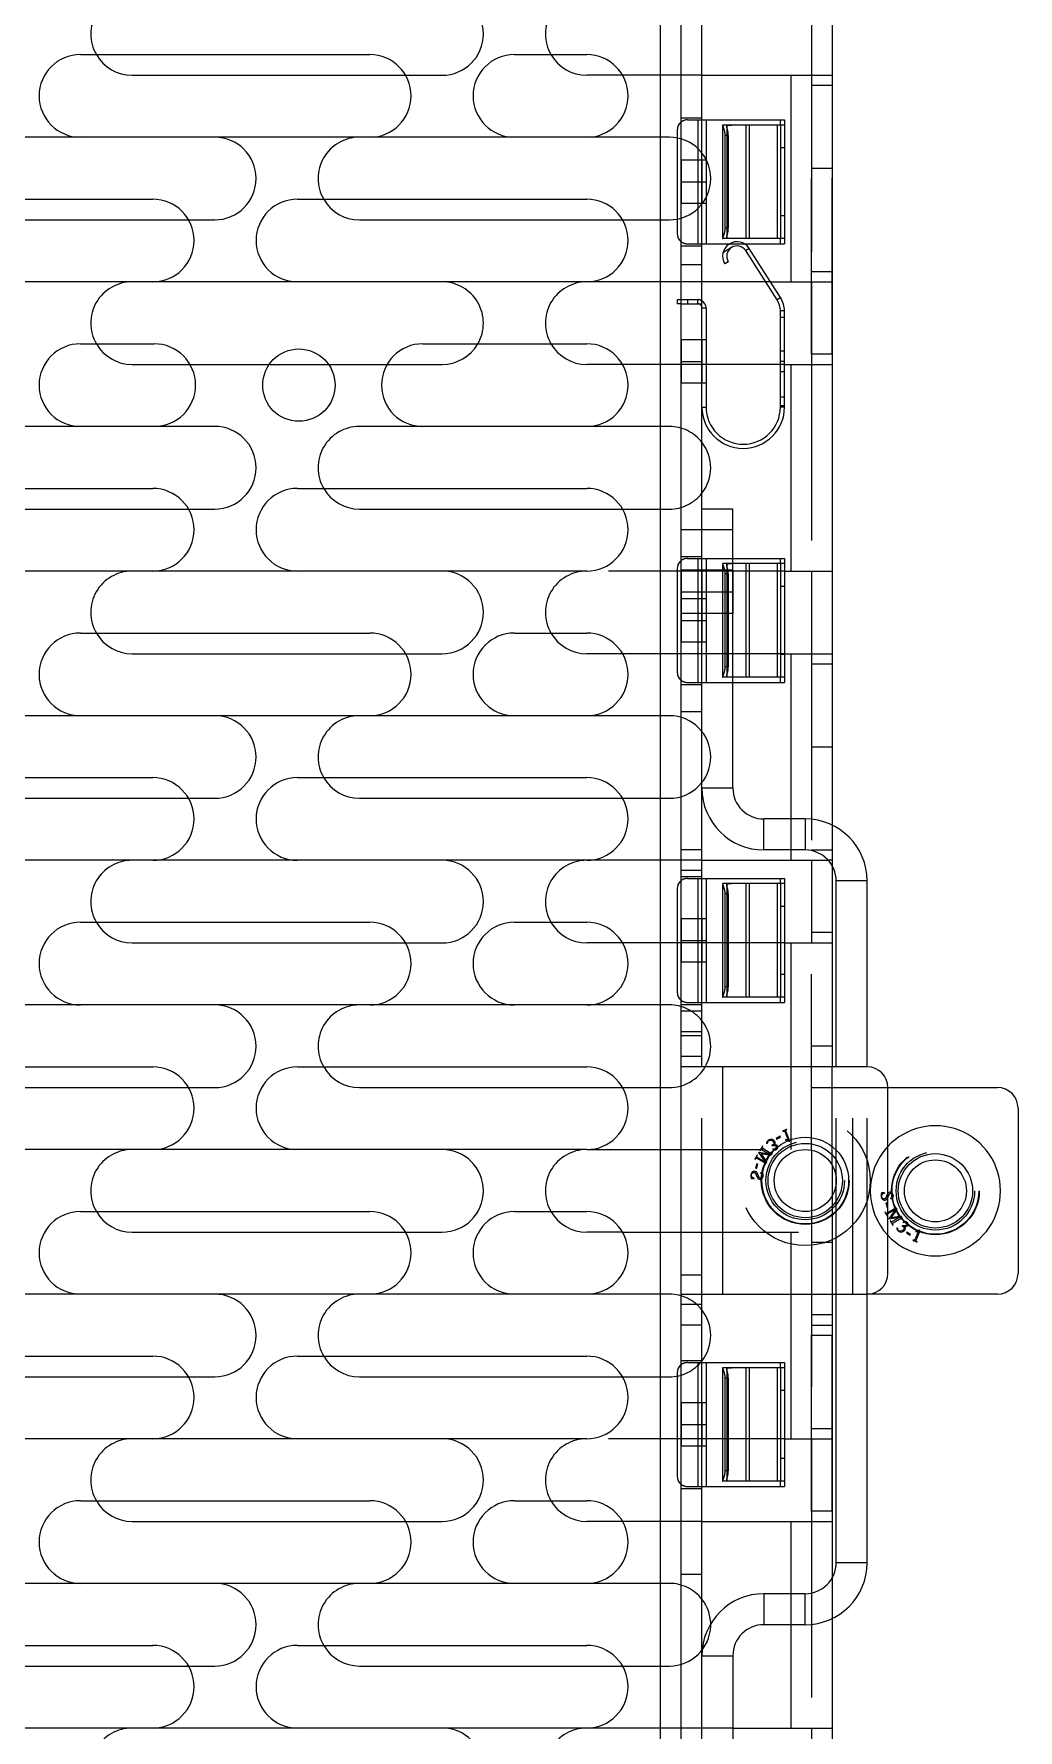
# Model space of a CAD drawing. Header units: millimetres. Extents: x 0 to 8948, y -1340 to 1100.
# Drawn here: x 4597.6 to 4645.3, y -763.4 to -681.3 of the extents above; entities that cross this region are included whole.
import ezdxf

# ---------------------------------------------------------------- set-up
doc = ezdxf.new("R2010")
doc.units = ezdxf.units.MM
doc.header["$LTSCALE"] = 85.25
doc.linetypes.add('HIDDEN', pattern=[0.2, 0.1, -0.1])
doc.layers.get('0').update_dxf_attribs({"linetype": 'CONTINUOUS'})
doc.layers.add('02___PRT_ALL_AXES', color=7, linetype='CONTINUOUS')
doc.layers.add('DEFAULT_2', color=8, linetype='HIDDEN')

msp = doc.modelspace()

# ---------------------------------------------------------------- linework, layer by layer
at = {"color": 3, "linetype": 'Continuous'}
for p, q in [((4628.959, -866.829), (4628.959, -613.329)), ((4627.959, -787.574), (4627.959, -645.329)), ((4635.259, -679.329), (4635.259, -683.329)), ((4599.888, -682.329), (4613.888, -682.329)), ((4620.888, -682.329), (4624.388, -682.329)), ((4633.959, -685.489), (4633.959, -691.489)), ((4613.888, -686.329), (4599.888, -686.329)), ((4624.388, -686.329), (4620.888, -686.329)), ((4630.959, -685.756), (4630.959, -691.222)), ((4633.959, -685.739), (4630.977, -685.739)), ((4632.249, -685.739), (4632.249, -691.239)), ((4633.77, -685.739), (4633.77, -691.239)), ((4589.388, -689.329), (4603.388, -689.329)), ((4610.388, -689.329), (4624.388, -689.329)), ((4633.959, -691.239), (4630.977, -691.239)), ((4633.77, -694.094), (4632.249, -691.713)), ((4603.388, -693.329), (4589.388, -693.329)), ((4624.388, -693.329), (4610.388, -693.329)), ((4635.259, -693.329), (4635.259, -697.329)), ((4628.959, -694.389), (4628.759, -694.389)), ((4633.959, -699.389), (4633.959, -694.74)), ((4599.888, -696.329), (4603.459, -696.329)), ((4616.459, -696.329), (4624.388, -696.329)), ((4603.459, -700.329), (4599.888, -700.329)), ((4624.388, -700.329), (4616.459, -700.329)), ((4589.388, -703.329), (4603.388, -703.329)), ((4610.388, -703.329), (4624.388, -703.329)), ((4631.459, -706.719), (4631.459, -704.329)), ((4633.959, -706.719), (4633.959, -712.719)), ((4603.388, -707.329), (4589.388, -707.329)), ((4624.388, -707.329), (4610.388, -707.329)), ((4630.959, -706.986), (4630.959, -712.452)), ((4633.959, -706.969), (4630.977, -706.969)), ((4632.249, -706.969), (4632.249, -712.469)), ((4633.77, -706.969), (4633.77, -712.469)), ((4635.259, -707.329), (4635.259, -711.329)), ((4599.888, -710.329), (4613.888, -710.329)), ((4620.888, -710.329), (4624.388, -710.329)), ((4633.959, -712.469), (4630.977, -712.469)), ((4631.459, -717.829), (4631.459, -712.719)), ((4613.888, -714.329), (4599.888, -714.329)), ((4624.388, -714.329), (4620.888, -714.329)), ((4589.388, -717.329), (4603.388, -717.329)), ((4610.388, -717.329), (4624.388, -717.329)), ((4634.959, -719.329), (4632.959, -719.329)), ((4603.388, -721.329), (4589.388, -721.329)), ((4624.388, -721.329), (4610.388, -721.329)), ((4635.259, -721.329), (4635.259, -725.329)), ((4630.959, -722.476), (4630.959, -727.942)), ((4633.959, -722.459), (4630.977, -722.459)), ((4632.249, -722.459), (4632.249, -727.959)), ((4633.77, -722.459), (4633.77, -727.959)), ((4633.959, -722.209), (4633.959, -728.209)), ((4637.959, -731.329), (4637.959, -722.329)), ((4599.888, -724.329), (4613.888, -724.329)), ((4620.888, -724.329), (4624.388, -724.329)), ((4633.959, -727.959), (4630.977, -727.959)), ((4613.888, -728.329), (4599.888, -728.329)), ((4624.388, -728.329), (4620.888, -728.329)), ((4589.388, -731.329), (4603.388, -731.329)), ((4610.388, -731.329), (4624.388, -731.329)), ((4637.959, -731.329), (4628.959, -731.329)), ((4630.959, -731.329), (4630.959, -742.329)), ((4638.959, -741.329), (4638.959, -732.329)), ((4603.388, -735.329), (4589.388, -735.329)), ((4624.388, -735.329), (4610.388, -735.329)), ((4635.259, -735.364), (4635.259, -738.295)), ((4599.888, -738.329), (4613.888, -738.329)), ((4620.888, -738.329), (4624.388, -738.329)), ((4613.888, -742.329), (4599.888, -742.329)), ((4624.388, -742.329), (4620.888, -742.329)), ((4628.959, -742.329), (4637.959, -742.329)), ((4637.959, -755.329), (4637.959, -742.329)), ((4589.388, -745.329), (4603.388, -745.329)), ((4610.388, -745.329), (4624.388, -745.329)), ((4630.959, -745.906), (4630.959, -751.372)), ((4633.959, -745.889), (4630.977, -745.889)), ((4632.249, -745.889), (4632.249, -751.389)), ((4633.77, -745.889), (4633.77, -751.389)), ((4633.959, -745.639), (4633.959, -751.639)), ((4603.388, -749.329), (4589.388, -749.329)), ((4624.388, -749.329), (4610.388, -749.329)), ((4635.259, -749.329), (4635.259, -753.329)), ((4633.959, -751.389), (4630.977, -751.389)), ((4599.888, -752.329), (4613.888, -752.329)), ((4620.888, -752.329), (4624.388, -752.329)), ((4613.888, -756.329), (4599.888, -756.329)), ((4624.388, -756.329), (4620.888, -756.329)), ((4634.959, -758.329), (4632.959, -758.329)), ((4589.388, -759.329), (4603.388, -759.329)), ((4610.388, -759.329), (4624.388, -759.329)), ((4631.459, -759.829), (4631.459, -770.029)), ((4603.388, -763.329), (4589.388, -763.329)), ((4624.388, -763.329), (4610.388, -763.329)), ((4635.259, -763.329), (4635.259, -767.329))]:
    msp.add_line(p, q, dxfattribs=at)
at = {"color": 7, "linetype": 'Continuous'}
for p, q in [((4629.959, -731.329), (4629.959, -637.329)), ((4636.259, -655.329), (4636.259, -719.659)), ((4602.388, -683.329), (4615.611, -683.329)), ((4626.111, -683.329), (4624.388, -683.329)), ((4629.959, -683.329), (4636.259, -683.329)), ((4634.259, -683.329), (4634.259, -693.329)), ((4629.959, -685.489), (4633.959, -685.489)), ((4630.159, -685.489), (4630.159, -691.489)), ((4633.759, -685.739), (4633.759, -685.489)), ((4628.759, -685.989), (4628.759, -690.989)), ((4591.388, -690.329), (4605.111, -690.329)), ((4613.388, -690.329), (4626.111, -690.329)), ((4633.759, -691.489), (4633.759, -691.239)), ((4629.959, -691.489), (4631.301, -691.489)), ((4631.39, -691.668), (4630.977, -691.932)), ((4632.013, -691.489), (4633.959, -691.489)), ((4632.249, -691.713), (4632.081, -691.82)), ((4633.602, -694.202), (4632.081, -691.82)), ((4631.238, -692.359), (4631.069, -692.466)), ((4633.045, -693.329), (4629.959, -693.329)), ((4633.282, -693.329), (4636.259, -693.329)), ((4628.759, -694.189), (4628.759, -694.389)), ((4628.759, -694.189), (4628.959, -694.189)), ((4633.77, -694.094), (4633.602, -694.202)), ((4629.959, -694.589), (4630.159, -694.589)), ((4630.159, -694.589), (4630.159, -699.389)), ((4633.759, -699.389), (4633.759, -694.74)), ((4633.959, -694.74), (4633.759, -694.74)), ((4602.388, -697.329), (4605.191, -697.329)), ((4609.034, -697.329), (4611.884, -697.329)), ((4614.737, -697.329), (4617.388, -697.329)), ((4626.111, -697.329), (4624.388, -697.329)), ((4633.759, -697.329), (4630.159, -697.329)), ((4633.959, -697.329), (4636.259, -697.329)), ((4634.259, -697.329), (4634.259, -707.329)), ((4629.959, -699.389), (4630.159, -699.389)), ((4633.759, -698.889), (4633.959, -698.889)), ((4633.759, -699.322), (4633.959, -699.322)), ((4633.959, -699.389), (4633.759, -699.389)), ((4591.388, -704.329), (4605.111, -704.329)), ((4613.388, -704.329), (4626.111, -704.329)), ((4631.459, -704.329), (4629.959, -704.329)), ((4631.459, -705.329), (4629.959, -705.329)), ((4629.959, -706.719), (4633.959, -706.719)), ((4630.159, -706.719), (4630.159, -712.719)), ((4633.759, -706.969), (4633.759, -706.719)), ((4628.759, -707.219), (4628.759, -712.219)), ((4633.959, -707.329), (4636.259, -707.329)), ((4602.388, -711.329), (4615.611, -711.329)), ((4626.111, -711.329), (4624.388, -711.329)), ((4633.959, -711.329), (4636.259, -711.329)), ((4634.259, -711.329), (4634.259, -719.329)), ((4633.759, -712.719), (4633.759, -712.469)), ((4629.959, -712.719), (4633.959, -712.719)), ((4591.388, -718.329), (4605.111, -718.329)), ((4613.388, -718.329), (4626.111, -718.329)), ((4629.959, -717.829), (4631.459, -717.829)), ((4632.959, -720.829), (4632.959, -719.329)), ((4634.959, -719.329), (4634.959, -720.829)), ((4634.959, -720.829), (4632.959, -720.829)), ((4634.259, -720.829), (4634.259, -721.329)), ((4629.959, -721.329), (4636.06, -721.329)), ((4636.259, -721.627), (4636.259, -731.329)), ((4629.959, -722.209), (4633.959, -722.209)), ((4630.159, -722.209), (4630.159, -728.209)), ((4633.759, -722.459), (4633.759, -722.209)), ((4636.459, -731.329), (4636.459, -722.329)), ((4637.959, -722.329), (4636.459, -722.329)), ((4628.759, -722.709), (4628.759, -727.709)), ((4602.388, -725.329), (4615.611, -725.329)), ((4626.111, -725.329), (4624.388, -725.329)), ((4633.959, -725.329), (4636.259, -725.329)), ((4634.259, -725.329), (4634.259, -731.329)), ((4629.959, -728.209), (4633.959, -728.209)), ((4633.759, -728.209), (4633.759, -727.959)), ((4629.959, -729.829), (4628.959, -729.829)), ((4629.959, -730.829), (4628.959, -730.829)), ((4591.388, -732.329), (4605.111, -732.329)), ((4613.388, -732.329), (4626.111, -732.329)), ((4638.959, -732.329), (4644.259, -732.329)), ((4645.259, -733.329), (4645.259, -741.329)), ((4636.259, -736.086), (4636.259, -737.573)), ((4639.095, -737.7), (4639.094, -737.688)), ((4639.094, -737.7), (4639.198, -737.692)), ((4639.338, -738.168), (4638.959, -738.396)), ((4638.959, -738.427), (4639.342, -738.196)), ((4639.342, -738.196), (4639.002, -738.683)), ((4639.002, -738.683), (4639.538, -738.598)), ((4639.079, -738.774), (4639.066, -738.781)), ((4639.116, -738.815), (4639.079, -738.774)), ((4639.122, -738.636), (4639.404, -738.231)), ((4639.603, -738.561), (4639.122, -738.636)), ((4639.538, -738.598), (4639.175, -738.817)), ((4639.216, -738.874), (4639.57, -738.661)), ((4639.316, -738.084), (4639.303, -738.092)), ((4639.303, -738.092), (4639.338, -738.168)), ((4639.64, -738.673), (4639.679, -738.715)), ((4639.679, -738.715), (4639.691, -738.707)), ((4639.695, -738.843), (4639.701, -738.86)), ((4602.388, -739.329), (4615.611, -739.329)), ((4626.111, -739.329), (4624.388, -739.329)), ((4639.213, -738.997), (4639.186, -738.922)), ((4639.2, -739.004), (4639.213, -738.997)), ((4639.412, -739.129), (4639.395, -739.136)), ((4639.647, -739.019), (4639.643, -739.038)), ((4639.878, -739.329), (4639.858, -739.363)), ((4639.858, -739.363), (4640.04, -739.477)), ((4640.061, -739.443), (4639.878, -739.329)), ((4640.04, -739.477), (4640.061, -739.443)), ((4640.178, -739.71), (4640.172, -739.723)), ((4640.225, -739.721), (4640.178, -739.71)), ((4640.44, -739.285), (4640.268, -739.7)), ((4640.308, -739.288), (4640.313, -739.308)), ((4640.313, -739.308), (4640.44, -739.285)), ((4640.323, -739.723), (4640.523, -739.241)), ((4640.523, -739.241), (4640.495, -739.23)), ((4640.374, -739.792), (4640.338, -739.769)), ((4640.369, -739.805), (4640.374, -739.792)), ((4629.959, -742.829), (4628.959, -742.829)), ((4629.959, -830.329), (4629.959, -742.329)), ((4634.259, -742.329), (4634.259, -749.329)), ((4636.259, -742.329), (4636.259, -756.032)), ((4636.459, -755.329), (4636.459, -742.329)), ((4644.259, -742.329), (4637.959, -742.329)), ((4629.959, -743.829), (4628.959, -743.829)), ((4628.759, -746.139), (4628.759, -751.139)), ((4629.959, -745.639), (4633.959, -745.639)), ((4630.159, -745.639), (4630.159, -751.639)), ((4633.759, -745.889), (4633.759, -745.639)), ((4591.388, -746.329), (4605.111, -746.329)), ((4613.388, -746.329), (4626.111, -746.329)), ((4633.959, -749.329), (4636.259, -749.329)), ((4629.959, -751.639), (4633.959, -751.639)), ((4633.759, -751.639), (4633.759, -751.389)), ((4602.388, -753.329), (4615.611, -753.329)), ((4626.111, -753.329), (4624.388, -753.329)), ((4629.959, -753.329), (4636.259, -753.329)), ((4634.259, -753.329), (4634.259, -756.829)), ((4637.959, -755.329), (4636.459, -755.329)), ((4634.959, -756.829), (4632.959, -756.829)), ((4632.959, -756.829), (4632.959, -758.329)), ((4634.959, -758.329), (4634.959, -756.829)), ((4634.259, -758.329), (4634.259, -763.329)), ((4636.259, -758), (4636.259, -830.329)), ((4629.959, -759.829), (4631.459, -759.829)), ((4591.388, -760.329), (4605.111, -760.329)), ((4613.388, -760.329), (4626.111, -760.329)), ((4631.459, -763.329), (4636.259, -763.329))]:
    msp.add_line(p, q, dxfattribs=at)
for centre, radius in [((4634.959, -736.829), 1.8), ((4634.959, -736.829), 1.5), ((4641.259, -737.329), 1.8), ((4641.259, -737.329), 1.5)]:
    msp.add_circle(centre, radius, dxfattribs=at)
at = {"color": 3, "linetype": 'Continuous'}
for centre, radius, start, end in [((4599.888, -684.329), 2, 90, 270), ((4613.888, -684.329), 2, 270, 90), ((4620.888, -684.329), 2, 90, 270), ((4624.388, -684.329), 2, 270, 90), ((4603.388, -691.329), 2, 270, 90), ((4610.388, -691.329), 2, 90, 270), ((4624.388, -691.329), 2, 270, 90), ((4631.659, -692.089), 0.7, 32.57236, 212.57236), ((4632.759, -694.74), 1.2, 0, 32.57236), ((4599.888, -698.329), 2, 90, 270), ((4603.459, -698.329), 2, 270, 90), ((4616.459, -698.329), 2, 90, 270), ((4624.388, -698.329), 2, 270, 90), ((4631.959, -699.389), 2, 180, 0), ((4603.388, -705.329), 2, 270, 90), ((4610.388, -705.329), 2, 90, 270), ((4624.388, -705.329), 2, 270, 90), ((4599.888, -712.329), 2, 90, 270), ((4613.888, -712.329), 2, 270, 90), ((4620.888, -712.329), 2, 90, 270), ((4624.388, -712.329), 2, 270, 90), ((4603.388, -719.329), 2, 270, 90), ((4610.388, -719.329), 2, 90, 270), ((4624.388, -719.329), 2, 270, 90), ((4632.959, -717.829), 1.5, 180, 270), ((4634.959, -722.329), 3, 0, 90), ((4599.888, -726.329), 2, 90, 270), ((4613.888, -726.329), 2, 270, 90), ((4620.888, -726.329), 2, 90, 270), ((4624.388, -726.329), 2, 270, 90), ((4603.388, -733.329), 2, 270, 90), ((4610.388, -733.329), 2, 90, 270), ((4624.388, -733.329), 2, 270, 90), ((4637.959, -732.329), 1, 0, 90), ((4599.888, -740.329), 2, 90, 270), ((4613.888, -740.329), 2, 270, 90), ((4620.888, -740.329), 2, 90, 270), ((4624.388, -740.329), 2, 270, 90), ((4637.959, -741.329), 1, 270, 0), ((4603.388, -747.329), 2, 270, 90), ((4610.388, -747.329), 2, 90, 270), ((4624.388, -747.329), 2, 270, 90), ((4599.888, -754.329), 2, 90, 270), ((4613.888, -754.329), 2, 270, 90), ((4620.888, -754.329), 2, 90, 270), ((4624.388, -754.329), 2, 270, 90), ((4634.959, -755.329), 3, 270, 0), ((4632.959, -759.829), 1.5, 90, 180), ((4603.388, -761.329), 2, 270, 90), ((4610.388, -761.329), 2, 90, 270), ((4624.388, -761.329), 2, 270, 90)]:
    msp.add_arc(centre, radius, start, end, dxfattribs=at)
at = {"color": 7, "linetype": 'Continuous'}
for centre, radius, start, end in [((4602.388, -681.329), 2, 210.12825, 270), ((4624.388, -681.329), 2, 210.12825, 270), ((4629.259, -685.989), 0.5, 126.98741, 180), ((4613.388, -688.329), 2, 210.12825, 270), ((4629.259, -690.989), 0.5, 180, 233.01259), ((4631.659, -692.089), 0.5, 32.57236, 212.57236), ((4629.759, -694.589), 0.4, 0, 59.64444), ((4632.759, -694.74), 1, 0, 32.57236), ((4602.388, -695.329), 2, 210.12825, 270), ((4617.388, -695.329), 2, 270, 329.87175), ((4624.388, -695.329), 2, 210.12825, 270), ((4631.959, -699.389), 1.8, 180, 0), ((4628.388, -702.329), 2, 321.87082, 38.12918), ((4613.388, -702.329), 2, 210.12825, 270), ((4629.259, -707.219), 0.5, 126.98741, 180), ((4602.388, -709.329), 2, 210.12825, 270), ((4624.388, -709.329), 2, 210.12825, 270), ((4629.259, -712.219), 0.5, 180, 233.01259), ((4613.388, -716.329), 2, 210.12825, 270), ((4632.959, -717.829), 3, 180, 270), ((4634.959, -722.329), 1.5, 0, 90), ((4629.259, -722.709), 0.5, 126.98741, 180), ((4602.388, -723.329), 2, 210.12825, 270), ((4624.388, -723.329), 2, 210.12825, 270), ((4629.259, -727.709), 0.5, 180, 233.01259), ((4628.388, -730.329), 2, 329.87175, 38.12918), ((4613.388, -730.329), 2, 210.12825, 270), ((4644.259, -733.329), 1, 0, 90), ((4641.259, -737.329), 3.15, 222.95825, 137.04274), ((4602.388, -737.329), 2, 210.12825, 270), ((4624.388, -737.329), 2, 210.12825, 270), ((4640.878, -737.896), 1.438, 207.53662, 211.08982), ((4644.259, -741.329), 1, 270, 0), ((4628.388, -744.329), 2, 322.3559, 38.12918), ((4613.388, -744.329), 2, 210.12825, 270), ((4629.259, -746.139), 0.5, 126.98741, 180), ((4629.259, -751.139), 0.5, 180, 233.01259), ((4602.388, -751.329), 2, 210.12825, 270), ((4624.388, -751.329), 2, 210.12825, 270), ((4634.959, -755.329), 1.5, 270, 0), ((4632.959, -759.829), 3, 90, 180), ((4628.388, -758.329), 2, 358.15539, 38.12918), ((4613.388, -758.329), 2, 210.12825, 270)]:
    msp.add_arc(centre, radius, start, end, dxfattribs=at)
at = {"color": 3, "linetype": 'Continuous'}
for points, knots in [([(4630.977, -685.739), (4630.972, -685.739), (4630.962, -685.74), (4630.959, -685.751), (4630.959, -685.755)], [0, 0, 0, 0, 0.522737, 1, 1, 1, 1]), ([(4630.959, -691.224), (4630.959, -691.228), (4630.962, -691.239), (4630.972, -691.239), (4630.977, -691.239)], [0, 0, 0, 0, 0.477267, 1, 1, 1, 1]), ([(4630.977, -706.969), (4630.972, -706.969), (4630.962, -706.97), (4630.959, -706.981), (4630.959, -706.985)], [0, 0, 0, 0, 0.522737, 1, 1, 1, 1]), ([(4630.959, -712.454), (4630.959, -712.458), (4630.962, -712.469), (4630.972, -712.469), (4630.977, -712.469)], [0, 0, 0, 0, 0.477267, 1, 1, 1, 1]), ([(4630.977, -722.459), (4630.972, -722.459), (4630.962, -722.46), (4630.959, -722.471), (4630.959, -722.475)], [0, 0, 0, 0, 0.522737, 1, 1, 1, 1]), ([(4630.959, -727.944), (4630.959, -727.948), (4630.962, -727.959), (4630.972, -727.959), (4630.977, -727.959)], [0, 0, 0, 0, 0.477267, 1, 1, 1, 1]), ([(4630.977, -745.889), (4630.972, -745.889), (4630.962, -745.89), (4630.959, -745.901), (4630.959, -745.905)], [0, 0, 0, 0, 0.522737, 1, 1, 1, 1]), ([(4630.959, -751.374), (4630.959, -751.378), (4630.962, -751.389), (4630.972, -751.389), (4630.977, -751.389)], [0, 0, 0, 0, 0.477267, 1, 1, 1, 1])]:
    msp.add_open_spline(points, degree=3, knots=knots, dxfattribs=at)
at = {"color": 7, "linetype": 'Continuous'}
for points in [[(4638.959, -737.647), (4638.967, -737.63), (4638.975, -737.611), (4638.983, -737.591)], [(4639.058, -737.394), (4639.023, -737.397), (4638.994, -737.412), (4638.97, -737.44)], [(4638.983, -737.591), (4639.006, -737.532), (4639.024, -737.492), (4639.039, -737.472)], [(4639.039, -737.472), (4639.054, -737.453), (4639.072, -737.442), (4639.092, -737.44)], [(4639.169, -737.432), (4639.137, -737.402), (4639.1, -737.389), (4639.058, -737.394)], [(4639.092, -737.44), (4639.117, -737.438), (4639.14, -737.446), (4639.161, -737.466)], [(4639.198, -737.545), (4639.205, -737.614), (4639.171, -737.661), (4639.094, -737.688)], [(4639.161, -737.466), (4639.182, -737.486), (4639.195, -737.513), (4639.198, -737.545)], [(4639.224, -737.557), (4639.218, -737.504), (4639.199, -737.462), (4639.169, -737.432)], [(4639.198, -737.692), (4639.221, -737.655), (4639.23, -737.609), (4639.224, -737.557)], [(4639.066, -738.781), (4639.093, -738.823), (4639.116, -738.859), (4639.136, -738.891)], [(4639.141, -738.831), (4639.134, -738.831), (4639.126, -738.825), (4639.116, -738.815)], [(4639.136, -738.891), (4639.15, -738.916), (4639.172, -738.953), (4639.2, -739.004)], [(4639.175, -738.817), (4639.159, -738.826), (4639.148, -738.831), (4639.141, -738.831)], [(4639.186, -738.922), (4639.182, -738.912), (4639.182, -738.904), (4639.186, -738.897)], [(4639.186, -738.897), (4639.189, -738.891), (4639.2, -738.883), (4639.216, -738.874)], [(4639.359, -738.161), (4639.334, -738.119), (4639.319, -738.094), (4639.316, -738.084)], [(4639.404, -738.231), (4639.395, -738.218), (4639.379, -738.195), (4639.359, -738.161)], [(4639.57, -738.661), (4639.584, -738.652), (4639.597, -738.647), (4639.607, -738.65)], [(4639.607, -738.65), (4639.616, -738.652), (4639.627, -738.659), (4639.64, -738.673)], [(4639.691, -738.707), (4639.677, -738.686), (4639.662, -738.664), (4639.647, -738.639)], [(4639.804, -738.816), (4639.772, -738.814), (4639.736, -738.823), (4639.695, -738.843)], [(4639.701, -738.86), (4639.728, -738.848), (4639.755, -738.843), (4639.78, -738.846)], [(4639.78, -738.846), (4639.806, -738.85), (4639.829, -738.859), (4639.847, -738.876)], [(4639.894, -738.856), (4639.866, -738.83), (4639.836, -738.818), (4639.804, -738.816)], [(4639.847, -738.876), (4639.865, -738.892), (4639.875, -738.912), (4639.877, -738.934)], [(4639.938, -738.935), (4639.934, -738.905), (4639.919, -738.879), (4639.894, -738.856)], [(4639.395, -739.136), (4639.386, -739.146), (4639.386, -739.162), (4639.396, -739.184)], [(4639.396, -739.184), (4639.406, -739.205), (4639.426, -739.231), (4639.457, -739.259)], [(4639.432, -739.136), (4639.426, -739.131), (4639.42, -739.128), (4639.412, -739.129)], [(4639.448, -739.171), (4639.444, -739.154), (4639.439, -739.142), (4639.432, -739.136)], [(4639.486, -739.258), (4639.468, -739.242), (4639.455, -739.213), (4639.448, -739.171)], [(4639.457, -739.259), (4639.505, -739.302), (4639.558, -739.323), (4639.617, -739.321)], [(4639.59, -739.287), (4639.547, -739.292), (4639.513, -739.282), (4639.486, -739.258)], [(4639.701, -739.228), (4639.67, -739.263), (4639.633, -739.282), (4639.59, -739.287)], [(4639.617, -739.321), (4639.674, -739.319), (4639.723, -739.296), (4639.763, -739.252)], [(4639.643, -739.038), (4639.674, -739.039), (4639.698, -739.046), (4639.715, -739.062)], [(4639.699, -739.021), (4639.681, -739.02), (4639.663, -739.019), (4639.647, -739.019)], [(4639.856, -738.996), (4639.833, -739.021), (4639.781, -739.029), (4639.699, -739.021)], [(4639.743, -739.138), (4639.74, -739.17), (4639.726, -739.2), (4639.701, -739.228)], [(4639.715, -739.062), (4639.737, -739.081), (4639.746, -739.106), (4639.743, -739.138)], [(4639.755, -739.042), (4639.797, -739.045), (4639.831, -739.045), (4639.858, -739.04)], [(4639.808, -739.142), (4639.807, -739.102), (4639.789, -739.069), (4639.755, -739.042)], [(4639.763, -739.252), (4639.793, -739.218), (4639.808, -739.181), (4639.808, -739.142)], [(4639.877, -738.934), (4639.88, -738.957), (4639.873, -738.978), (4639.856, -738.996)], [(4639.858, -739.04), (4639.884, -739.035), (4639.905, -739.023), (4639.921, -739.006)], [(4639.921, -739.006), (4639.937, -738.988), (4639.942, -738.965), (4639.938, -738.935)], [(4640.268, -739.7), (4640.26, -739.718), (4640.245, -739.725), (4640.225, -739.721)], [(4640.495, -739.23), (4640.419, -739.259), (4640.357, -739.278), (4640.308, -739.288)], [(4640.172, -739.723), (4640.201, -739.734), (4640.235, -739.746), (4640.272, -739.762)], [(4640.272, -739.762), (4640.308, -739.777), (4640.34, -739.791), (4640.369, -739.805)], [(4640.338, -739.769), (4640.32, -739.757), (4640.315, -739.742), (4640.323, -739.723)]]:
    msp.add_open_spline(points, degree=3, dxfattribs=at)
at = {"layer": '02___PRT_ALL_AXES', "color": 8, "linetype": 'HIDDEN'}
for p, q in [((4636.259, -683.829), (4635.259, -683.829)), ((4635.259, -696.829), (4635.259, -683.83)), ((4636.259, -696.829), (4636.259, -683.83)), ((4630.159, -687.439), (4628.959, -687.439)), ((4628.959, -687.44), (4628.959, -689.539)), ((4629.959, -687.439), (4629.959, -689.539)), ((4630.159, -687.439), (4630.159, -689.539)), ((4635.259, -687.829), (4636.259, -687.829)), ((4628.959, -688.489), (4630.159, -688.489)), ((4630.159, -689.539), (4628.959, -689.539)), ((4635.259, -692.829), (4636.259, -692.829)), ((4630.159, -696.139), (4628.959, -696.139)), ((4628.959, -696.14), (4628.959, -698.239)), ((4629.959, -696.139), (4629.959, -698.239)), ((4630.159, -696.139), (4630.159, -698.239)), ((4636.259, -696.829), (4635.259, -696.829)), ((4628.959, -697.189), (4629.959, -697.189)), ((4630.159, -698.239), (4628.959, -698.239)), ((4631.459, -707.279), (4628.959, -707.279)), ((4628.959, -707.28), (4628.959, -710.769)), ((4629.959, -707.279), (4629.959, -708.669)), ((4631.459, -707.279), (4631.459, -709.379)), ((4628.959, -708.329), (4631.459, -708.329)), ((4630.159, -708.669), (4628.959, -708.669)), ((4629.959, -708.669), (4629.959, -710.769)), ((4630.159, -708.669), (4630.159, -710.769)), ((4631.459, -709.379), (4628.959, -709.379)), ((4628.959, -709.719), (4630.159, -709.719)), ((4630.159, -710.769), (4628.959, -710.769)), ((4636.259, -711.829), (4635.259, -711.829)), ((4635.259, -711.83), (4635.259, -724.829)), ((4636.259, -711.83), (4636.259, -724.829)), ((4635.259, -715.829), (4636.259, -715.829)), ((4635.259, -720.829), (4636.259, -720.829)), ((4630.159, -724.159), (4628.959, -724.159)), ((4628.959, -724.16), (4628.959, -726.259)), ((4629.959, -724.159), (4629.959, -726.259)), ((4630.159, -724.159), (4630.159, -726.259)), ((4636.259, -724.829), (4635.259, -724.829)), ((4628.959, -725.209), (4630.159, -725.209)), ((4630.159, -726.259), (4628.959, -726.259)), ((4636.259, -739.829), (4635.259, -739.829)), ((4635.259, -752.829), (4635.259, -739.83)), ((4636.259, -752.829), (4636.259, -739.83)), ((4635.259, -743.829), (4636.259, -743.829)), ((4630.159, -747.589), (4628.959, -747.589)), ((4628.959, -747.59), (4628.959, -749.689)), ((4629.959, -747.589), (4629.959, -749.689)), ((4630.159, -747.589), (4630.159, -749.689)), ((4628.959, -748.639), (4630.159, -748.639)), ((4635.259, -748.829), (4636.259, -748.829)), ((4630.159, -749.689), (4628.959, -749.689)), ((4636.259, -752.829), (4635.259, -752.829))]:
    msp.add_line(p, q, dxfattribs=at)
at = {"layer": '02___PRT_ALL_AXES', "color": 3, "linetype": 'Continuous'}
for centre, radius in [((4610.459, -698.329), 1.75), ((4634.959, -736.829), 2.1)]:
    msp.add_circle(centre, radius, dxfattribs=at)
at = {"layer": '02___PRT_ALL_AXES', "color": 8, "linetype": 'HIDDEN'}
msp.add_circle((4641.259, -737.329), 2.1, dxfattribs=at)
at = {"layer": 'DEFAULT_2', "color": 8, "linetype": 'HIDDEN'}
for p, q in [((4615.611, -683.329), (4617.388, -683.329)), ((4629.959, -683.329), (4626.111, -683.329)), ((4635.259, -683.329), (4635.259, -693.329)), ((4628.959, -685.389), (4629.959, -685.389)), ((4629.259, -685.489), (4629.959, -685.489)), ((4629.759, -685.489), (4629.759, -691.489)), ((4599.888, -686.329), (4592.888, -686.329)), ((4620.888, -686.329), (4613.888, -686.329)), ((4628.388, -686.329), (4624.388, -686.329)), ((4631.069, -686.239), (4631.069, -690.739)), ((4631.238, -686.239), (4631.069, -686.239)), ((4631.159, -685.798), (4631.159, -691.181)), ((4631.238, -686.239), (4631.238, -690.739)), ((4632.081, -685.739), (4632.081, -691.239)), ((4633.602, -685.739), (4633.602, -691.239)), ((4633.759, -685.739), (4633.759, -691.239)), ((4633.959, -686.839), (4633.759, -686.839)), ((4605.111, -690.329), (4606.388, -690.329)), ((4626.111, -690.329), (4628.388, -690.329)), ((4633.959, -690.139), (4633.759, -690.139)), ((4631.238, -690.739), (4631.069, -690.739)), ((4628.959, -691.589), (4629.959, -691.589)), ((4629.259, -691.489), (4629.959, -691.489)), ((4631.301, -691.489), (4632.013, -691.489)), ((4628.959, -692.489), (4629.959, -692.489)), ((4610.388, -693.329), (4603.388, -693.329)), ((4629.959, -693.329), (4624.388, -693.329)), ((4633.282, -693.329), (4633.045, -693.329)), ((4628.959, -694.189), (4629.759, -694.189)), ((4628.959, -694.389), (4629.759, -694.389)), ((4629.259, -694.189), (4629.259, -694.389)), ((4629.759, -694.389), (4629.759, -694.189)), ((4629.759, -694.389), (4629.959, -694.389)), ((4633.759, -695.039), (4633.959, -695.039)), ((4633.959, -696.689), (4633.759, -696.689)), ((4605.191, -697.329), (4609.034, -697.329)), ((4611.884, -697.329), (4614.737, -697.329)), ((4630.159, -697.329), (4626.111, -697.329)), ((4633.959, -697.189), (4633.759, -697.189)), ((4633.959, -697.329), (4633.759, -697.329)), ((4633.959, -697.689), (4633.759, -697.689)), ((4635.259, -697.329), (4635.259, -707.329)), ((4633.759, -699.339), (4633.959, -699.339)), ((4599.888, -700.329), (4592.888, -700.329)), ((4606.388, -700.329), (4603.459, -700.329)), ((4616.459, -700.329), (4613.388, -700.329)), ((4628.388, -700.329), (4624.388, -700.329)), ((4605.111, -704.329), (4606.388, -704.329)), ((4626.111, -704.329), (4628.388, -704.329)), ((4628.959, -705.319), (4629.959, -705.319)), ((4628.959, -706.619), (4629.959, -706.619)), ((4629.259, -706.719), (4629.959, -706.719)), ((4629.759, -706.719), (4629.759, -712.719)), ((4631.459, -712.719), (4631.459, -706.719)), ((4610.388, -707.329), (4603.388, -707.329)), ((4633.959, -707.329), (4624.388, -707.329)), ((4631.069, -707.469), (4631.069, -711.969)), ((4631.238, -707.469), (4631.069, -707.469)), ((4631.159, -707.028), (4631.159, -712.411)), ((4631.238, -707.469), (4631.238, -711.969)), ((4632.081, -706.969), (4632.081, -712.469)), ((4633.602, -706.969), (4633.602, -712.469)), ((4633.759, -706.969), (4633.759, -712.469)), ((4633.959, -708.069), (4633.759, -708.069)), ((4615.611, -711.329), (4617.388, -711.329)), ((4633.959, -711.329), (4626.111, -711.329)), ((4633.959, -711.369), (4633.759, -711.369)), ((4635.259, -711.329), (4635.259, -721.329)), ((4631.238, -711.969), (4631.069, -711.969)), ((4628.959, -712.819), (4629.959, -712.819)), ((4629.259, -712.719), (4629.959, -712.719)), ((4628.959, -714.119), (4629.959, -714.119)), ((4599.888, -714.329), (4592.888, -714.329)), ((4620.888, -714.329), (4613.888, -714.329)), ((4628.388, -714.329), (4624.388, -714.329)), ((4605.111, -718.329), (4606.388, -718.329)), ((4626.111, -718.329), (4628.388, -718.329)), ((4634.259, -719.329), (4634.259, -720.829)), ((4636.259, -719.659), (4636.259, -721.627)), ((4628.959, -720.809), (4629.959, -720.809)), ((4610.388, -721.329), (4603.388, -721.329)), ((4629.959, -721.329), (4624.388, -721.329)), ((4636.259, -721.329), (4636.06, -721.329)), ((4628.959, -721.809), (4629.959, -721.809)), ((4628.959, -722.109), (4629.959, -722.109)), ((4629.259, -722.209), (4629.959, -722.209)), ((4629.759, -722.209), (4629.759, -728.209)), ((4632.081, -722.459), (4632.081, -727.959)), ((4633.602, -722.459), (4633.602, -727.959)), ((4633.759, -722.459), (4633.759, -727.959)), ((4631.069, -722.959), (4631.069, -727.459)), ((4631.238, -722.959), (4631.069, -722.959)), ((4631.159, -722.518), (4631.159, -727.901)), ((4631.238, -722.959), (4631.238, -727.459)), ((4633.959, -723.559), (4633.759, -723.559)), ((4615.611, -725.329), (4617.388, -725.329)), ((4633.959, -725.329), (4626.111, -725.329)), ((4635.259, -735.364), (4635.259, -725.329)), ((4633.959, -726.859), (4633.759, -726.859)), ((4629.259, -728.209), (4629.959, -728.209)), ((4631.238, -727.459), (4631.069, -727.459)), ((4599.888, -728.329), (4592.888, -728.329)), ((4620.888, -728.329), (4613.888, -728.329)), ((4628.388, -728.329), (4624.388, -728.329)), ((4628.959, -728.309), (4629.959, -728.309)), ((4628.959, -728.609), (4629.959, -728.609)), ((4628.959, -729.609), (4629.959, -729.609)), ((4636.259, -730.329), (4635.259, -730.329)), ((4629.959, -742.329), (4629.959, -731.329)), ((4634.259, -731.329), (4634.259, -735.329)), ((4636.259, -736.086), (4636.259, -731.329)), ((4636.459, -742.329), (4636.459, -731.329)), ((4637.959, -742.329), (4637.959, -731.329)), ((4605.111, -732.329), (4606.388, -732.329)), ((4626.111, -732.329), (4628.388, -732.329)), ((4635.259, -732.329), (4638.959, -732.329)), ((4637.259, -742.329), (4637.259, -732.329)), ((4633.74, -734.682), (4633.558, -734.796)), ((4633.578, -734.83), (4633.761, -734.716)), ((4633.761, -734.716), (4633.74, -734.682)), ((4633.872, -734.436), (4633.878, -734.449)), ((4633.878, -734.449), (4633.925, -734.438)), ((4633.968, -734.459), (4634.14, -734.874)), ((4634.223, -734.918), (4634.023, -734.436)), ((4634.038, -734.39), (4634.074, -734.367)), ((4634.074, -734.367), (4634.069, -734.354)), ((4610.388, -735.329), (4603.388, -735.329)), ((4624.388, -735.329), (4636.259, -735.329)), ((4632.615, -735.674), (4632.651, -735.598)), ((4632.651, -735.598), (4632.638, -735.59)), ((4633.238, -735.561), (4632.702, -735.476)), ((4632.702, -735.476), (4633.042, -735.963)), ((4632.766, -735.377), (4632.779, -735.385)), ((4632.779, -735.385), (4632.816, -735.344)), ((4632.822, -735.523), (4633.303, -735.598)), ((4633.104, -735.928), (4632.822, -735.523)), ((4632.875, -735.342), (4633.238, -735.561)), ((4632.886, -735.236), (4632.913, -735.162)), ((4632.913, -735.162), (4632.9, -735.155)), ((4633.27, -735.498), (4632.916, -735.285)), ((4633.095, -735.023), (4633.112, -735.03)), ((4633.379, -735.444), (4633.34, -735.486)), ((4633.343, -735.121), (4633.347, -735.14)), ((4633.391, -735.452), (4633.379, -735.444)), ((4633.401, -735.299), (4633.395, -735.316)), ((4633.558, -734.796), (4633.578, -734.83)), ((4634.013, -734.851), (4634.008, -734.871)), ((4634.14, -734.874), (4634.013, -734.851)), ((4634.195, -734.929), (4634.223, -734.918)), ((4632.517, -735.792), (4632.529, -735.799)), ((4632.529, -735.799), (4632.563, -735.761)), ((4632.625, -736.028), (4632.562, -736.234)), ((4632.562, -736.234), (4632.599, -736.245)), ((4632.599, -736.245), (4632.662, -736.039)), ((4632.662, -736.039), (4632.625, -736.028)), ((4632.626, -735.743), (4633.038, -735.991)), ((4633.042, -735.963), (4632.64, -735.721)), ((4633.038, -735.991), (4633.003, -736.067)), ((4633.003, -736.067), (4633.016, -736.075)), ((4632.358, -736.733), (4632.493, -736.738)), ((4632.493, -736.738), (4632.495, -736.725)), ((4632.795, -736.459), (4632.794, -736.471)), ((4632.898, -736.467), (4632.795, -736.459)), ((4636.259, -737.573), (4636.259, -742.329)), ((4638.793, -737.421), (4638.658, -737.426)), ((4638.793, -737.421), (4638.795, -737.434)), ((4638.899, -737.914), (4638.862, -737.925)), ((4638.862, -737.925), (4638.925, -738.131)), ((4638.962, -738.12), (4638.899, -737.914)), ((4635.259, -738.295), (4635.259, -749.329)), ((4638.829, -738.36), (4638.817, -738.367)), ((4638.863, -738.398), (4638.829, -738.36)), ((4638.951, -738.561), (4638.915, -738.485)), ((4638.925, -738.131), (4638.962, -738.12)), ((4638.959, -738.396), (4638.926, -738.416)), ((4638.938, -738.569), (4638.951, -738.561)), ((4638.94, -738.438), (4638.959, -738.427)), ((4615.611, -739.329), (4617.388, -739.329)), ((4626.111, -739.329), (4636.259, -739.329)), ((4634.259, -739.329), (4634.259, -742.329)), ((4628.959, -741.389), (4629.959, -741.389)), ((4599.888, -742.329), (4592.888, -742.329)), ((4620.888, -742.329), (4613.888, -742.329)), ((4628.388, -742.329), (4624.388, -742.329)), ((4636.259, -743.329), (4635.259, -743.329)), ((4636.259, -744.329), (4635.259, -744.329)), ((4628.959, -745.539), (4629.959, -745.539)), ((4629.259, -745.639), (4629.959, -745.639)), ((4629.759, -745.639), (4629.759, -751.639)), ((4631.159, -745.948), (4631.159, -751.331)), ((4632.081, -745.889), (4632.081, -751.389)), ((4633.602, -745.889), (4633.602, -751.389)), ((4633.759, -745.889), (4633.759, -751.389)), ((4605.111, -746.329), (4606.388, -746.329)), ((4626.111, -746.329), (4628.388, -746.329)), ((4631.238, -746.389), (4631.069, -746.389)), ((4631.069, -746.389), (4631.069, -750.889)), ((4631.238, -746.389), (4631.238, -750.889)), ((4633.959, -746.989), (4633.759, -746.989)), ((4610.388, -749.329), (4603.388, -749.329)), ((4633.959, -749.329), (4624.388, -749.329)), ((4633.959, -750.289), (4633.759, -750.289)), ((4631.238, -750.889), (4631.069, -750.889)), ((4628.959, -751.739), (4629.959, -751.739)), ((4629.259, -751.639), (4629.959, -751.639)), ((4615.611, -753.329), (4617.388, -753.329)), ((4629.959, -753.329), (4626.111, -753.329)), ((4635.259, -753.329), (4635.259, -763.329)), ((4628.959, -755.889), (4629.959, -755.889)), ((4636.259, -756.032), (4636.259, -758)), ((4599.888, -756.329), (4592.888, -756.329)), ((4620.888, -756.329), (4613.888, -756.329)), ((4628.388, -756.329), (4624.388, -756.329)), ((4634.259, -756.829), (4634.259, -758.329)), ((4605.111, -760.329), (4606.388, -760.329)), ((4626.111, -760.329), (4628.388, -760.329)), ((4610.388, -763.329), (4603.388, -763.329)), ((4631.459, -763.329), (4624.388, -763.329))]:
    msp.add_line(p, q, dxfattribs=at)
for centre, radius in [((4634.959, -736.829), 3.15), ((4634.959, -736.829), 2.125), ((4634.959, -736.829), 1.9), ((4641.259, -737.329), 2.125), ((4641.259, -737.329), 1.9)]:
    msp.add_circle(centre, radius, dxfattribs=at)
for centre, radius, start, end in [((4602.388, -681.329), 2, 90, 210.12825), ((4617.388, -681.329), 2, 270, 90), ((4624.388, -681.329), 2, 90, 210.12825), ((4629.259, -685.989), 0.5, 90, 126.98741), ((4606.388, -688.329), 2, 270, 90), ((4613.388, -688.329), 2, 90, 210.12825), ((4628.388, -688.329), 2, 270, 90), ((4629.259, -690.989), 0.5, 233.01259, 270), ((4602.388, -695.329), 2, 90, 210.12825), ((4617.388, -695.329), 2, 329.87175, 90), ((4624.388, -695.329), 2, 90, 210.12825), ((4629.759, -694.589), 0.4, 59.64444, 90), ((4629.759, -694.589), 0.2, 0, 90), ((4606.388, -702.329), 2, 270, 90), ((4613.388, -702.329), 2, 90, 210.12825), ((4628.388, -702.329), 2, 38.12918, 90), ((4628.388, -702.329), 2, 270, 321.87082), ((4629.259, -707.219), 0.5, 90, 126.98741), ((4602.388, -709.329), 2, 90, 210.12825), ((4617.388, -709.329), 2, 270, 90), ((4624.388, -709.329), 2, 90, 210.12825), ((4629.259, -712.219), 0.5, 233.01259, 270), ((4606.388, -716.329), 2, 270, 90), ((4613.388, -716.329), 2, 90, 210.12825), ((4628.388, -716.329), 2, 270, 90), ((4602.388, -723.329), 2, 90, 210.12825), ((4617.388, -723.329), 2, 270, 90), ((4624.388, -723.329), 2, 90, 210.12825), ((4629.259, -722.709), 0.5, 90, 126.98741), ((4629.259, -727.709), 0.5, 233.01259, 270), ((4606.388, -730.329), 2, 270, 90), ((4613.388, -730.329), 2, 90, 210.12825), ((4628.388, -730.329), 2, 38.12918, 90), ((4628.388, -730.329), 2, 270, 329.87175), ((4602.388, -737.329), 2, 90, 210.12825), ((4617.388, -737.329), 2, 270, 90), ((4624.388, -737.329), 2, 90, 210.12825), ((4634.578, -736.263), 1.438, 148.91018, 152.46337), ((4641.259, -737.329), 3.15, 137.04274, 222.95825), ((4606.388, -744.329), 2, 270, 90), ((4613.388, -744.329), 2, 90, 210.12825), ((4628.388, -744.329), 2, 38.12918, 90), ((4628.388, -744.329), 2, 270, 322.3559), ((4629.259, -746.139), 0.5, 90, 126.98741), ((4602.388, -751.329), 2, 90, 210.12825), ((4617.388, -751.329), 2, 270, 90), ((4624.388, -751.329), 2, 90, 210.12825), ((4629.259, -751.139), 0.5, 233.01259, 270), ((4606.388, -758.329), 2, 270, 90), ((4613.388, -758.329), 2, 90, 210.12825), ((4628.388, -758.329), 2, 38.12918, 90), ((4628.388, -758.329), 2, 270, 358.15539), ((4602.388, -765.329), 2, 90, 210.12825), ((4617.388, -765.329), 2, 270, 90), ((4624.388, -765.329), 2, 90, 210.12825)]:
    msp.add_arc(centre, radius, start, end, dxfattribs=at)
for points, knots in [([(4630.959, -685.755), (4630.959, -685.763), (4630.965, -685.784), (4630.978, -685.82), (4630.997, -685.868), (4631.018, -685.928), (4631.039, -685.997), (4631.062, -686.101), (4631.069, -686.184), (4631.069, -686.239)], [0, 0, 0, 0, 0.048777, 0.126631, 0.232204, 0.360894, 0.50706, 0.665315, 1, 1, 1, 1]), ([(4631.159, -685.796), (4631.159, -685.789), (4631.16, -685.775), (4631.173, -685.757), (4631.194, -685.748), (4631.234, -685.74), (4631.3, -685.739), (4631.357, -685.739), (4631.39, -685.739)], [0, 0, 0, 0, 0.085825, 0.158361, 0.239652, 0.343146, 0.626359, 1, 1, 1, 1]), ([(4631.238, -686.239), (4631.238, -686.194), (4631.231, -686.105), (4631.205, -685.982), (4631.179, -685.892), (4631.163, -685.832), (4631.159, -685.807), (4631.159, -685.796)], [0, 0, 0, 0, 0.304966, 0.591282, 0.833148, 0.927348, 1, 1, 1, 1]), ([(4631.069, -690.739), (4631.069, -690.795), (4631.062, -690.878), (4631.039, -690.982), (4631.018, -691.051), (4630.997, -691.111), (4630.978, -691.159), (4630.965, -691.195), (4630.959, -691.216), (4630.959, -691.224)], [0, 0, 0, 0, 0.334684, 0.492938, 0.639104, 0.767793, 0.873367, 0.951222, 1, 1, 1, 1]), ([(4631.159, -691.182), (4631.159, -691.172), (4631.163, -691.147), (4631.179, -691.087), (4631.205, -690.997), (4631.231, -690.874), (4631.238, -690.785), (4631.238, -690.739)], [0, 0, 0, 0, 0.072654, 0.166856, 0.40872, 0.695035, 1, 1, 1, 1]), ([(4631.39, -691.239), (4631.357, -691.239), (4631.3, -691.239), (4631.234, -691.239), (4631.194, -691.231), (4631.173, -691.222), (4631.16, -691.204), (4631.159, -691.19), (4631.159, -691.182)], [0, 0, 0, 0, 0.373642, 0.656853, 0.760346, 0.841637, 0.914173, 1, 1, 1, 1]), ([(4630.959, -706.985), (4630.959, -706.993), (4630.965, -707.014), (4630.978, -707.05), (4630.997, -707.098), (4631.018, -707.158), (4631.039, -707.227), (4631.062, -707.331), (4631.069, -707.414), (4631.069, -707.469)], [0, 0, 0, 0, 0.048777, 0.126631, 0.232204, 0.360894, 0.50706, 0.665315, 1, 1, 1, 1]), ([(4631.159, -707.026), (4631.159, -707.019), (4631.16, -707.005), (4631.173, -706.987), (4631.194, -706.978), (4631.234, -706.97), (4631.3, -706.969), (4631.357, -706.969), (4631.39, -706.969)], [0, 0, 0, 0, 0.085825, 0.158361, 0.239652, 0.343146, 0.626359, 1, 1, 1, 1]), ([(4631.238, -707.469), (4631.238, -707.424), (4631.231, -707.335), (4631.205, -707.212), (4631.179, -707.122), (4631.163, -707.062), (4631.159, -707.037), (4631.159, -707.026)], [0, 0, 0, 0, 0.304966, 0.591282, 0.833148, 0.927348, 1, 1, 1, 1]), ([(4631.069, -711.969), (4631.069, -712.025), (4631.062, -712.108), (4631.039, -712.212), (4631.018, -712.281), (4630.997, -712.341), (4630.978, -712.389), (4630.965, -712.425), (4630.959, -712.446), (4630.959, -712.454)], [0, 0, 0, 0, 0.334684, 0.492938, 0.639104, 0.767793, 0.873367, 0.951222, 1, 1, 1, 1]), ([(4631.159, -712.412), (4631.159, -712.402), (4631.163, -712.377), (4631.179, -712.317), (4631.205, -712.227), (4631.231, -712.104), (4631.238, -712.015), (4631.238, -711.969)], [0, 0, 0, 0, 0.072654, 0.166856, 0.40872, 0.695035, 1, 1, 1, 1]), ([(4631.39, -712.469), (4631.357, -712.469), (4631.3, -712.469), (4631.234, -712.469), (4631.194, -712.461), (4631.173, -712.452), (4631.16, -712.434), (4631.159, -712.42), (4631.159, -712.412)], [0, 0, 0, 0, 0.373642, 0.656853, 0.760346, 0.841637, 0.914173, 1, 1, 1, 1]), ([(4630.959, -722.475), (4630.959, -722.483), (4630.965, -722.504), (4630.978, -722.54), (4630.997, -722.588), (4631.018, -722.648), (4631.039, -722.717), (4631.062, -722.821), (4631.069, -722.904), (4631.069, -722.959)], [0, 0, 0, 0, 0.048777, 0.126631, 0.232204, 0.360894, 0.50706, 0.665315, 1, 1, 1, 1]), ([(4631.159, -722.516), (4631.159, -722.509), (4631.16, -722.495), (4631.173, -722.477), (4631.194, -722.468), (4631.234, -722.46), (4631.3, -722.459), (4631.357, -722.459), (4631.39, -722.459)], [0, 0, 0, 0, 0.085825, 0.158361, 0.239652, 0.343146, 0.626359, 1, 1, 1, 1]), ([(4631.238, -722.959), (4631.238, -722.914), (4631.231, -722.825), (4631.205, -722.702), (4631.179, -722.612), (4631.163, -722.552), (4631.159, -722.527), (4631.159, -722.516)], [0, 0, 0, 0, 0.304966, 0.591282, 0.833148, 0.927348, 1, 1, 1, 1]), ([(4631.069, -727.459), (4631.069, -727.515), (4631.062, -727.598), (4631.039, -727.702), (4631.018, -727.771), (4630.997, -727.831), (4630.978, -727.879), (4630.965, -727.915), (4630.959, -727.936), (4630.959, -727.944)], [0, 0, 0, 0, 0.334684, 0.492938, 0.639104, 0.767793, 0.873367, 0.951222, 1, 1, 1, 1]), ([(4631.159, -727.902), (4631.159, -727.892), (4631.163, -727.867), (4631.179, -727.807), (4631.205, -727.717), (4631.231, -727.594), (4631.238, -727.505), (4631.238, -727.459)], [0, 0, 0, 0, 0.072654, 0.166856, 0.40872, 0.695035, 1, 1, 1, 1]), ([(4631.39, -727.959), (4631.357, -727.959), (4631.3, -727.959), (4631.234, -727.959), (4631.194, -727.951), (4631.173, -727.942), (4631.16, -727.924), (4631.159, -727.91), (4631.159, -727.902)], [0, 0, 0, 0, 0.373642, 0.656853, 0.760346, 0.841637, 0.914173, 1, 1, 1, 1]), ([(4630.959, -745.905), (4630.959, -745.913), (4630.965, -745.934), (4630.978, -745.97), (4630.997, -746.018), (4631.018, -746.078), (4631.039, -746.147), (4631.062, -746.251), (4631.069, -746.334), (4631.069, -746.389)], [0, 0, 0, 0, 0.048777, 0.126631, 0.232204, 0.360894, 0.50706, 0.665315, 1, 1, 1, 1]), ([(4631.159, -745.946), (4631.159, -745.939), (4631.16, -745.925), (4631.173, -745.907), (4631.194, -745.898), (4631.234, -745.89), (4631.3, -745.889), (4631.357, -745.889), (4631.39, -745.889)], [0, 0, 0, 0, 0.085825, 0.158361, 0.239652, 0.343146, 0.626359, 1, 1, 1, 1]), ([(4631.238, -746.389), (4631.238, -746.344), (4631.231, -746.255), (4631.205, -746.132), (4631.179, -746.042), (4631.163, -745.982), (4631.159, -745.957), (4631.159, -745.946)], [0, 0, 0, 0, 0.304966, 0.591282, 0.833148, 0.927348, 1, 1, 1, 1]), ([(4631.069, -750.889), (4631.069, -750.945), (4631.062, -751.028), (4631.039, -751.132), (4631.018, -751.201), (4630.997, -751.261), (4630.978, -751.309), (4630.965, -751.345), (4630.959, -751.366), (4630.959, -751.374)], [0, 0, 0, 0, 0.334684, 0.492938, 0.639104, 0.767793, 0.873367, 0.951222, 1, 1, 1, 1]), ([(4631.159, -751.332), (4631.159, -751.322), (4631.163, -751.297), (4631.179, -751.237), (4631.205, -751.147), (4631.231, -751.024), (4631.238, -750.935), (4631.238, -750.889)], [0, 0, 0, 0, 0.072654, 0.166856, 0.40872, 0.695035, 1, 1, 1, 1]), ([(4631.39, -751.389), (4631.357, -751.389), (4631.3, -751.389), (4631.234, -751.389), (4631.194, -751.381), (4631.173, -751.372), (4631.16, -751.354), (4631.159, -751.34), (4631.159, -751.332)], [0, 0, 0, 0, 0.373642, 0.656853, 0.760346, 0.841637, 0.914173, 1, 1, 1, 1])]:
    msp.add_open_spline(points, degree=3, knots=knots, dxfattribs=at)
for points in [[(4633.972, -734.397), (4633.935, -734.413), (4633.901, -734.425), (4633.872, -734.436)], [(4633.925, -734.438), (4633.945, -734.434), (4633.96, -734.44), (4633.968, -734.459)], [(4634.069, -734.354), (4634.04, -734.368), (4634.008, -734.382), (4633.972, -734.397)], [(4634.023, -734.436), (4634.015, -734.417), (4634.02, -734.402), (4634.038, -734.39)], [(4632.638, -735.59), (4632.621, -735.622), (4632.601, -735.656), (4632.58, -735.692)], [(4632.836, -735.268), (4632.816, -735.3), (4632.793, -735.336), (4632.766, -735.377)], [(4632.816, -735.344), (4632.826, -735.334), (4632.834, -735.328), (4632.841, -735.328)], [(4632.9, -735.155), (4632.872, -735.206), (4632.85, -735.243), (4632.836, -735.268)], [(4632.841, -735.328), (4632.848, -735.328), (4632.859, -735.333), (4632.875, -735.342)], [(4632.886, -735.262), (4632.882, -735.255), (4632.882, -735.247), (4632.886, -735.236)], [(4632.916, -735.285), (4632.9, -735.275), (4632.889, -735.268), (4632.886, -735.262)], [(4633.096, -734.975), (4633.086, -734.997), (4633.086, -735.013), (4633.095, -735.023)], [(4633.157, -734.9), (4633.126, -734.928), (4633.106, -734.954), (4633.096, -734.975)], [(4633.112, -735.03), (4633.12, -735.03), (4633.126, -735.028), (4633.132, -735.023)], [(4633.132, -735.023), (4633.139, -735.017), (4633.144, -735.005), (4633.148, -734.988)], [(4633.148, -734.988), (4633.155, -734.946), (4633.168, -734.917), (4633.186, -734.901)], [(4633.317, -734.838), (4633.258, -734.836), (4633.205, -734.857), (4633.157, -734.9)], [(4633.186, -734.901), (4633.213, -734.877), (4633.247, -734.867), (4633.29, -734.872)], [(4633.307, -735.509), (4633.297, -735.511), (4633.284, -735.507), (4633.27, -735.498)], [(4633.29, -734.872), (4633.333, -734.877), (4633.37, -734.896), (4633.401, -734.93)], [(4633.34, -735.486), (4633.327, -735.5), (4633.316, -735.507), (4633.307, -735.509)], [(4633.463, -734.907), (4633.423, -734.863), (4633.374, -734.84), (4633.317, -734.838)], [(4633.415, -735.097), (4633.398, -735.112), (4633.374, -735.12), (4633.343, -735.121)], [(4633.347, -735.14), (4633.363, -735.14), (4633.381, -735.139), (4633.399, -735.138)], [(4633.347, -735.52), (4633.362, -735.495), (4633.377, -735.472), (4633.391, -735.452)], [(4633.395, -735.316), (4633.436, -735.336), (4633.472, -735.345), (4633.504, -735.343)], [(4633.399, -735.138), (4633.481, -735.13), (4633.533, -735.138), (4633.556, -735.163)], [(4633.401, -734.93), (4633.426, -734.959), (4633.44, -734.989), (4633.443, -735.021)], [(4633.48, -735.312), (4633.455, -735.316), (4633.428, -735.311), (4633.401, -735.299)], [(4633.443, -735.021), (4633.446, -735.053), (4633.437, -735.078), (4633.415, -735.097)], [(4633.455, -735.117), (4633.489, -735.09), (4633.507, -735.057), (4633.508, -735.017)], [(4633.558, -735.119), (4633.531, -735.114), (4633.497, -735.114), (4633.455, -735.117)], [(4633.508, -735.017), (4633.508, -734.978), (4633.493, -734.941), (4633.463, -734.907)], [(4633.547, -735.283), (4633.529, -735.3), (4633.506, -735.309), (4633.48, -735.312)], [(4633.504, -735.343), (4633.536, -735.341), (4633.566, -735.328), (4633.594, -735.303)], [(4633.577, -735.225), (4633.575, -735.247), (4633.565, -735.267), (4633.547, -735.283)], [(4633.556, -735.163), (4633.573, -735.181), (4633.58, -735.202), (4633.577, -735.225)], [(4633.621, -735.153), (4633.605, -735.135), (4633.584, -735.124), (4633.558, -735.119)], [(4633.594, -735.303), (4633.619, -735.28), (4633.634, -735.254), (4633.638, -735.224)], [(4633.638, -735.224), (4633.642, -735.194), (4633.637, -735.171), (4633.621, -735.153)], [(4634.008, -734.871), (4634.057, -734.881), (4634.119, -734.9), (4634.195, -734.929)], [(4632.394, -736.426), (4632.36, -736.458), (4632.339, -736.505), (4632.332, -736.569)], [(4632.523, -736.386), (4632.472, -736.381), (4632.429, -736.394), (4632.394, -736.426)], [(4632.4, -736.466), (4632.424, -736.444), (4632.45, -736.434), (4632.48, -736.437)], [(4632.58, -735.692), (4632.564, -735.718), (4632.543, -735.752), (4632.517, -735.792)], [(4632.618, -736.436), (4632.598, -736.408), (4632.566, -736.391), (4632.523, -736.386)], [(4632.563, -735.761), (4632.578, -735.744), (4632.589, -735.735), (4632.596, -735.734)], [(4632.596, -735.734), (4632.603, -735.732), (4632.614, -735.736), (4632.626, -735.743)], [(4632.64, -735.721), (4632.615, -735.706), (4632.607, -735.69), (4632.615, -735.674)], [(4632.683, -736.568), (4632.659, -736.508), (4632.637, -736.463), (4632.618, -736.436)], [(4633.016, -736.075), (4633.019, -736.065), (4633.034, -736.04), (4633.059, -735.998)], [(4633.059, -735.998), (4633.079, -735.964), (4633.095, -735.94), (4633.104, -735.928)], [(4632.332, -736.569), (4632.326, -736.628), (4632.335, -736.682), (4632.358, -736.733)], [(4632.39, -736.659), (4632.365, -736.625), (4632.355, -736.59), (4632.359, -736.552)], [(4632.359, -736.552), (4632.363, -736.517), (4632.376, -736.488), (4632.4, -736.466)], [(4632.495, -736.725), (4632.45, -736.715), (4632.416, -736.693), (4632.39, -736.659)], [(4632.48, -736.437), (4632.506, -736.44), (4632.528, -736.453), (4632.544, -736.474)], [(4632.544, -736.474), (4632.56, -736.496), (4632.577, -736.53), (4632.596, -736.578)], [(4632.596, -736.578), (4632.621, -736.645), (4632.646, -736.691), (4632.67, -736.719)], [(4632.67, -736.719), (4632.694, -736.746), (4632.723, -736.762), (4632.758, -736.765)], [(4632.739, -736.687), (4632.724, -736.667), (4632.706, -736.627), (4632.683, -736.568)], [(4632.792, -736.719), (4632.772, -736.716), (4632.754, -736.706), (4632.739, -736.687)], [(4632.758, -736.765), (4632.8, -736.77), (4632.837, -736.757), (4632.869, -736.727)], [(4632.861, -736.693), (4632.84, -736.713), (4632.817, -736.721), (4632.792, -736.719)], [(4632.794, -736.471), (4632.87, -736.498), (4632.905, -736.545), (4632.898, -736.614)], [(4632.898, -736.614), (4632.895, -736.646), (4632.882, -736.673), (4632.861, -736.693)], [(4632.869, -736.727), (4632.899, -736.697), (4632.918, -736.655), (4632.924, -736.602)], [(4632.924, -736.602), (4632.93, -736.55), (4632.921, -736.504), (4632.898, -736.467)], [(4638.658, -737.426), (4638.635, -737.477), (4638.626, -737.531), (4638.632, -737.59)], [(4638.632, -737.59), (4638.639, -737.653), (4638.66, -737.701), (4638.694, -737.733)], [(4638.659, -737.607), (4638.655, -737.569), (4638.665, -737.534), (4638.69, -737.5)], [(4638.7, -737.693), (4638.676, -737.671), (4638.663, -737.642), (4638.659, -737.607)], [(4638.69, -737.5), (4638.716, -737.466), (4638.75, -737.444), (4638.795, -737.434)], [(4638.694, -737.733), (4638.729, -737.765), (4638.772, -737.778), (4638.823, -737.773)], [(4638.78, -737.722), (4638.75, -737.725), (4638.724, -737.715), (4638.7, -737.693)], [(4638.844, -737.685), (4638.828, -737.706), (4638.806, -737.719), (4638.78, -737.722)], [(4638.823, -737.773), (4638.866, -737.768), (4638.898, -737.751), (4638.918, -737.723)], [(4638.896, -737.581), (4638.877, -737.629), (4638.86, -737.663), (4638.844, -737.685)], [(4638.959, -737.454), (4638.938, -737.482), (4638.918, -737.524), (4638.896, -737.581)], [(4638.918, -737.723), (4638.931, -737.705), (4638.945, -737.679), (4638.959, -737.647)], [(4638.97, -737.44), (4638.966, -737.444), (4638.963, -737.449), (4638.959, -737.454)], [(4638.817, -738.367), (4638.843, -738.407), (4638.864, -738.441), (4638.88, -738.467)], [(4638.896, -738.425), (4638.889, -738.424), (4638.878, -738.415), (4638.863, -738.398)], [(4638.88, -738.467), (4638.901, -738.503), (4638.921, -738.537), (4638.938, -738.569)], [(4638.926, -738.416), (4638.914, -738.423), (4638.903, -738.426), (4638.896, -738.425)], [(4638.915, -738.485), (4638.907, -738.469), (4638.915, -738.453), (4638.94, -738.438)]]:
    msp.add_open_spline(points, degree=3, dxfattribs=at)

doc.saveas('drawing.dxf')
